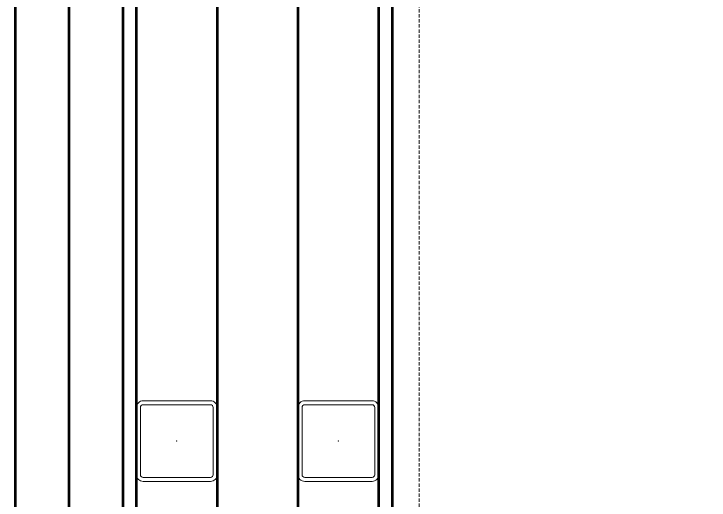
# Model space of a CAD drawing. Extents: x -1457 to 23780, y -2071 to 4205.
# Drawn here: x 7099.4 to 7151, y 1634.6 to 1670.8 of the extents above; entities that cross this region are included whole.
import ezdxf

# ---------------------------------------------------------------- set-up
doc = ezdxf.new("R2010")
doc.units = 0
doc.header["$MEASUREMENT"] = 0
doc.linetypes.add('HIDDEN', pattern=[0.375, 0.25, -0.125])
doc.layers.get('0').update_dxf_attribs({"color": 9, "lineweight": 9})
doc.layers.add('M-TEFRIS2-015', color=129, linetype='Continuous', lineweight=9)

# ---------------------------------------------------------------- blocks, each defined once
blk = doc.blocks.new('prf-60x60')
for points in [[(-2.5, -6), (2.5, -6, 0.414214), (3, -5.5), (3, -0.5, 0.414214), (2.5, 0), (-2.5, 0, 0.414214), (-3, -0.5), (-3, -5.5, 0.414214)], [(-2.5, -5.7), (2.5, -5.7, 0.414214), (2.7, -5.5), (2.7, -0.5, 0.414214), (2.5, -0.3), (-2.5, -0.3, 0.414214), (-2.7, -0.5), (-2.7, -5.5, 0.414214)]]:
    blk.add_lwpolyline(points, format="xyb", close=True)
at = {"color": 252}
blk.add_point((0, -3), dxfattribs=at)

msp = doc.modelspace()

# ---------------------------------------------------------------- linework, layer by layer
at = {"layer": 'M-TEFRIS2-015', "linetype": 'HIDDEN', "lineweight": 0}
msp.add_line((7129.5, 947.482), (7129.5, 1835), dxfattribs=at)
at = {"layer": 'M-TEFRIS2-015', "linetype": 'HIDDEN', "lineweight": 0, "const_width": 0.2}
msp.add_lwpolyline([(7129.5, 979.758, -0.152644), (10705.5, 2076.188, -0.10573)], format="xyb", dxfattribs=at)
for points in [[(7103.477, 1701.52), (7103.498, 1574.47), (7103.498, 1574.47)], [(7107.5, 1575), (7099.5, 1575), (7099.5, 1700), (7107.5, 1700)], [(7107.5, 1700), (7107.5, 1575), (7127.5, 1575), (7127.5, 1700), (7107.5, 1700)], [(7114.5, 1699), (7114.5, 1582), (7120.5, 1582), (7120.5, 1699)]]:
    msp.add_lwpolyline(points, dxfattribs=at)
msp.add_lwpolyline([(7108.5, 1699), (7108.5, 1576), (7126.5, 1576), (7126.5, 1699)], close=True, dxfattribs=at)

# ---------------------------------------------------------------- block references
at = {"layer": 'M-TEFRIS2-015', "linetype": 'HIDDEN', "lineweight": 0}
for p in [(7111.5, 1642), (7123.5, 1642)]:
    msp.add_blockref('prf-60x60', p, dxfattribs=at)

doc.saveas('drawing.dxf')
